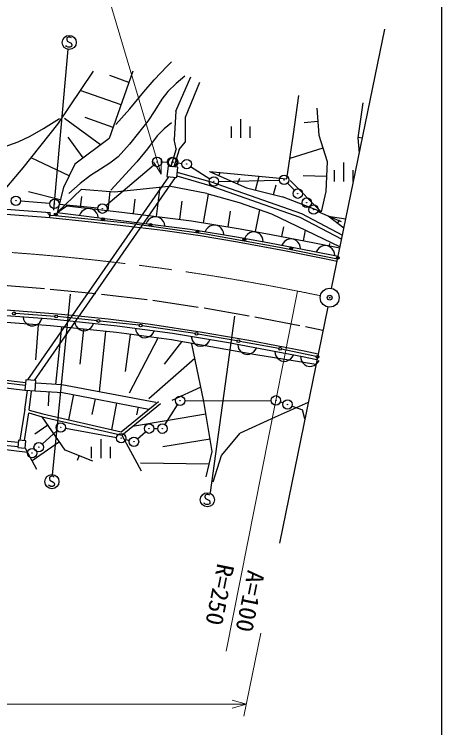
# Model space of a CAD drawing. Units: millimetres, scale not verified. Extents: x 40000 to 680000, y 20000 to 380000.
# Drawn here: x 533722 to 579000, y 243881 to 319438 of the extents above; entities that cross this region are included whole.
import ezdxf
from ezdxf.enums import TextEntityAlignment as Align

# ---------------------------------------------------------------- set-up
doc = ezdxf.new("R2010")
doc.units = ezdxf.units.MM
doc.header["$LTSCALE"] = 1000
doc.header["$PDMODE"] = 32
doc.header["$PDSIZE"] = 500
doc.linetypes.add('CHAIN', pattern=[18.5, 12, -1.5, 3.5, -1.5])
for name, color, linetype, lineweight in [('M-BGD', 7, 'Continuous', 25), ('M-BGD-EXST', 7, 'Continuous', 25), ('M-BMK', 2, 'CHAIN', 13), ('M-BMK-OTRS', 5, 'Continuous', 25), ('M-BMK-ROW', 30, 'Continuous', 25), ('M-BMK-SRVR', 3, 'Continuous', 25), ('M-STR-HTXT', 7, 'Continuous', 13), ('M-STR-STRC', 7, 'Continuous', 25), ('M-TTL-BAND', 7, 'Continuous', 25)]:
    doc.layers.add(name, color=color, linetype=linetype, lineweight=lineweight)
doc.layers.add('M-OTRS', color=6, linetype='Continuous')
doc.styles.add('ＭＳ ゴシック', font='')
doc.styles.get('ＭＳ ゴシック').set_extended_font_data('MS Gothic')

msp = doc.modelspace()

# ---------------------------------------------------------------- linework, layer by layer
at = {"layer": 'M-BGD'}
for p, q in [((538326, 307815), (542103, 313413)), ((546291, 313421), (543783, 306270)), ((545873, 312229), (543846, 312940)), ((550826, 309184), (552432, 312807)), ((553338, 312224), (551824, 308493)), ((545037, 309846), (540718, 311360)), ((563293, 306725), (563868, 310849)), ((570660, 310056), (570129, 306340)), ((550826, 309184), (550653, 306168)), ((565756, 309499), (565986, 306633)), ((542868, 305594), (539035, 308400)), ((544201, 307462), (541235, 308502)), ((551824, 308493), (551823, 305897)), ((557684, 308340), (557684, 306340)), ((534654, 303158), (538326, 307815)), ((556684, 307540), (556684, 306340)), ((558684, 307540), (558684, 306340)), ((565871, 308066), (564420, 307950)), ((541037, 304241), (539430, 306416)), ((543783, 306270), (540121, 303565)), ((550885, 305205), (550653, 306168)), ((562586, 302003), (563293, 306725)), ((565986, 306633), (566852, 303849)), ((570129, 306340), (570271, 304746)), ((570592, 306314), (570136, 306387)), ((551172, 305117), (551823, 305897)), ((550885, 305205), (550305, 303306)), ((551172, 305117), (550609, 303274)), ((566419, 305241), (562907, 304148)), ((539527, 302325), (535512, 304247)), ((566852, 303849), (566740, 300653)), ((532129, 300222), (534654, 303158)), ((540121, 303565), (538934, 301085)), ((550006, 303337), (549893, 302243)), ((551042, 303229), (550006, 303337)), ((550928, 302135), (551042, 303229)), ((568600, 303727), (568600, 301727)), ((549893, 302243), (550928, 302135)), ((550947, 302317), (554448, 301301)), ((550989, 302722), (554559, 301686)), ((554388, 302773), (558337, 301049)), ((554388, 302773), (562586, 302003)), ((555375, 302342), (555517, 302667)), ((559286, 300811), (559654, 302279)), ((566796, 302251), (564306, 302338)), ((567600, 302927), (567600, 301727)), ((569600, 302927), (569600, 301727)), ((550070, 302224), (535128, 280721)), ((550751, 302153), (535822, 280668)), ((554580, 301679), (564130, 298325)), ((557350, 301480), (557605, 302065)), ((566244, 298510), (562956, 301824)), ((538934, 301085), (538251, 298457)), ((538251, 298457), (540850, 300910)), ((540850, 300910), (544331, 300625)), ((544331, 300625), (550090, 301227)), ((548805, 298038), (549190, 301133)), ((554134, 300444), (550090, 301227)), ((554448, 301301), (563969, 297957)), ((558337, 301049), (562133, 300098)), ((561184, 300336), (561448, 301390)), ((538592, 299771), (535233, 300644)), ((540745, 298979), (540872, 300133)), ((543659, 298658), (543880, 300662)), ((553783, 297366), (554286, 300403)), ((554134, 300444), (557548, 299505)), ((566244, 298510), (562133, 300098)), ((566740, 300653), (566244, 298510)), ((546346, 298344), (546534, 299859)), ((551264, 297732), (551502, 299647)), ((557548, 299505), (560969, 298305)), ((532431, 298820), (537512, 298448)), ((538251, 298457), (539288, 299140)), ((538251, 298457), (545005, 297604)), ((539288, 299140), (545116, 298497)), ((540889, 298567), (540745, 298384)), ((541113, 298741), (540889, 298567)), ((541326, 298835), (541113, 298741)), ((541575, 298884), (541326, 298835)), ((541892, 298844), (541575, 298884)), ((542120, 298734), (541892, 298844)), ((542304, 298590), (542120, 298734)), ((542477, 298367), (542304, 298590)), ((545116, 298497), (552494, 297579)), ((556362, 296940), (556636, 298599)), ((559285, 296423), (559716, 298744)), ((565079, 299110), (565057, 299132)), ((532393, 298301), (537474, 297929)), ((537319, 298380), (537322, 298410)), ((537324, 298329), (537319, 298380)), ((537348, 298266), (537324, 298329)), ((537374, 298224), (537348, 298266)), ((537411, 298190), (537374, 298224)), ((537468, 298154), (537411, 298190)), ((537516, 298139), (537468, 298154)), ((537474, 297929), (537512, 298448)), ((537474, 297929), (541546, 297489)), ((537596, 298131), (537516, 298139)), ((538093, 298081), (537596, 298131)), ((546000, 297288), (538093, 298081)), ((540745, 298384), (540636, 298156)), ((542571, 298153), (542477, 298367)), ((542620, 297905), (542571, 298153)), ((548169, 297855), (547945, 297682)), ((548382, 297950), (548169, 297855)), ((548630, 298000), (548382, 297950)), ((548947, 297960), (548630, 298000)), ((549176, 297851), (548947, 297960)), ((549359, 297707), (549176, 297851)), ((549533, 297484), (549359, 297707)), ((560969, 298305), (568236, 294820)), ((563969, 297957), (568401, 295623)), ((564130, 298325), (568485, 296031)), ((568642, 296802), (566986, 298047)), ((566986, 298047), (568843, 297779)), ((541546, 297489), (546470, 296939)), ((545005, 297604), (552365, 296689)), ((553961, 296161), (546000, 297288)), ((546470, 296939), (549457, 296581)), ((547802, 297498), (547693, 297270)), ((547945, 297682), (547802, 297498)), ((549628, 297271), (549533, 297484)), ((549677, 297023), (549628, 297271)), ((552494, 297579), (557651, 296726)), ((554438, 296994), (554208, 296830)), ((554655, 297080), (554438, 296994)), ((554905, 297120), (554655, 297080)), ((555221, 297068), (554905, 297120)), ((555444, 296949), (555221, 297068)), ((555622, 296798), (555444, 296949)), ((567951, 297321), (568190, 297639)), ((549457, 296581), (553429, 296004)), ((552365, 296689), (557487, 295841)), ((554057, 296652), (553939, 296428)), ((554208, 296830), (554057, 296652)), ((555787, 296568), (555622, 296798)), ((555873, 296352), (555787, 296568)), ((555912, 296102), (555873, 296352)), ((557651, 296726), (560919, 296119)), ((558645, 296277), (558412, 296117)), ((558864, 296358), (558645, 296277)), ((559114, 296393), (558864, 296358)), ((559429, 296335), (559114, 296393)), ((559650, 296212), (559429, 296335)), ((559825, 296058), (559650, 296212)), ((562071, 295899), (562268, 296930)), ((564374, 295458), (564586, 296570)), ((553429, 296004), (557372, 295337)), ((561811, 294747), (553961, 296161)), ((557487, 295841), (560750, 295235)), ((558258, 295942), (558135, 295721)), ((558412, 296117), (558258, 295942)), ((559985, 295825), (559825, 296058)), ((560067, 295606), (559985, 295825)), ((560101, 295355), (560067, 295606)), ((560919, 296119), (565525, 295238)), ((562581, 295536), (562347, 295377)), ((562800, 295617), (562581, 295536)), ((563050, 295650), (562800, 295617)), ((563365, 295590), (563050, 295650)), ((563585, 295466), (563365, 295590)), ((563759, 295311), (563585, 295466)), ((557372, 295337), (562340, 294426)), ((560750, 295235), (565349, 294355)), ((567968, 293511), (561811, 294747)), ((562191, 295204), (562067, 294983)), ((562347, 295377), (562191, 295204)), ((563918, 295077), (563759, 295311)), ((563998, 294858), (563918, 295077)), ((564032, 294607), (563998, 294858)), ((565525, 295238), (568212, 294702)), ((565992, 294676), (565835, 294503)), ((566227, 294833), (565992, 294676)), ((566446, 294911), (566227, 294833)), ((566697, 294943), (566446, 294911)), ((567011, 294880), (566697, 294943)), ((567231, 294755), (567011, 294880)), ((567098, 294924), (567146, 295166)), ((567404, 294598), (567231, 294755)), ((562340, 294426), (566596, 293582)), ((565349, 294355), (568031, 293821)), ((565835, 294503), (565710, 294283)), ((567561, 294363), (567404, 294598)), ((567639, 294144), (567561, 294363)), ((567671, 293893), (567639, 294144)), ((566596, 293582), (567926, 293305)), ((529767, 288368), (533777, 288083)), ((533777, 288083), (538730, 287678)), ((537626, 287134), (529726, 287738)), ((538016, 287444), (533837, 287752)), ((534654, 287361), (534715, 287116)), ((536550, 286976), (536648, 287209)), ((544616, 286421), (537626, 287134)), ((542486, 286972), (538315, 287417)), ((538730, 287678), (543682, 287172)), ((543682, 287172), (548163, 286611)), ((537563, 286437), (529688, 287039)), ((534715, 287116), (534820, 286907)), ((534820, 286907), (535004, 286693)), ((535004, 286693), (535194, 286558)), ((535194, 286558), (535427, 286460)), ((535427, 286460), (535746, 286435)), ((535746, 286435), (535992, 286497)), ((536251, 286537), (535969, 282845)), ((535992, 286497), (536200, 286601)), ((536200, 286601), (536415, 286786)), ((536415, 286786), (536550, 286976)), ((544534, 285725), (537563, 286437)), ((540126, 286879), (540181, 286632)), ((540181, 286632), (540280, 286421)), ((540280, 286421), (540459, 286202)), ((541872, 286259), (542012, 286445)), ((542012, 286445), (542116, 286676)), ((546955, 286496), (542784, 286940)), ((550489, 285645), (544616, 286421)), ((552875, 285624), (547252, 286458)), ((548163, 286611), (553615, 285779)), ((538725, 286318), (538105, 280247)), ((540459, 286202), (540646, 286062)), ((540646, 286062), (540876, 285958)), ((541049, 286081), (540670, 282370)), ((540876, 285958), (541195, 285926)), ((541195, 285926), (541442, 285981)), ((541442, 285981), (541653, 286080)), ((541653, 286080), (541872, 286259)), ((543373, 285844), (542721, 279462)), ((550385, 284953), (544534, 285725)), ((546561, 286164), (546609, 285916)), ((546609, 285916), (546702, 285702)), ((546702, 285702), (546874, 285477)), ((548288, 285492), (548433, 285675)), ((548433, 285675), (548544, 285902)), ((556431, 284639), (550489, 285645)), ((553615, 285779), (558553, 284931)), ((545997, 285532), (545480, 281617)), ((548922, 285146), (545902, 279305)), ((546874, 285477), (547056, 285332)), ((547056, 285332), (547284, 285221)), ((547284, 285221), (547601, 285179)), ((547601, 285179), (547849, 285227)), ((547849, 285227), (548063, 285320)), ((548063, 285320), (548288, 285492)), ((559298, 283366), (550385, 284953)), ((552474, 285309), (552513, 285059)), ((552513, 285059), (552597, 284842)), ((557310, 284837), (553171, 285576)), ((554327, 284752), (554446, 284975)), ((558553, 284931), (564420, 283791)), ((551451, 284736), (549593, 282372)), ((553804, 278416), (552517, 284519)), ((552597, 284842), (552761, 284611)), ((552761, 284611), (552938, 284460)), ((552938, 284460), (553162, 284341)), ((553162, 284341), (553477, 284287)), ((553477, 284287), (553727, 284326)), ((553727, 284326), (553944, 284411)), ((553944, 284411), (554175, 284575)), ((554175, 284575), (554327, 284752)), ((564269, 283171), (556431, 284639)), ((557407, 284456), (557442, 284205)), ((557442, 284205), (557523, 283987)), ((561744, 284045), (557605, 284784)), ((557523, 283987), (557683, 283753)), ((557683, 283753), (557857, 283598)), ((557857, 283598), (558078, 283476)), ((558078, 283476), (558393, 283417)), ((558393, 283417), (558643, 283451)), ((558643, 283451), (558862, 283532)), ((558862, 283532), (559095, 283692)), ((559095, 283692), (559250, 283867)), ((559250, 283867), (559373, 284088)), ((564135, 282584), (559298, 283366)), ((561326, 283722), (561361, 283472)), ((561361, 283472), (561442, 283253)), ((565700, 283196), (562039, 283987)), ((563169, 283133), (563292, 283354)), ((564420, 283791), (565909, 283467)), ((552839, 282993), (547959, 278717)), ((561442, 283253), (561602, 283020)), ((561602, 283020), (561776, 282865)), ((561776, 282865), (561997, 282742)), ((561997, 282742), (562312, 282683)), ((562312, 282683), (562562, 282718)), ((562562, 282718), (562781, 282799)), ((562781, 282799), (563015, 282959)), ((563015, 282959), (563169, 283133)), ((564048, 283220), (564074, 282969)), ((564074, 282969), (564148, 282748)), ((565679, 282346), (564135, 282584)), ((564148, 282748), (564300, 282509)), ((565780, 282835), (564269, 283171)), ((565870, 282569), (566000, 282786)), ((564300, 282509), (564469, 282348)), ((564469, 282348), (564686, 282218)), ((564686, 282218), (564998, 282149)), ((564998, 282149), (565250, 282175)), ((565250, 282175), (565471, 282248)), ((565471, 282248), (565710, 282400)), ((565710, 282400), (565870, 282569)), ((534882, 280108), (529700, 280736)), ((534919, 280405), (529732, 281034)), ((534934, 280737), (534849, 279640)), ((536016, 280652), (534934, 280737)), ((535931, 279556), (536016, 280652)), ((538776, 280206), (535995, 280378)), ((529647, 280239), (534849, 279640)), ((534849, 279640), (535931, 279556)), ((534857, 277593), (535114, 279589)), ((548712, 278332), (538776, 280206)), ((553482, 279942), (550396, 278543)), ((535302, 277527), (535560, 279531)), ((535931, 279556), (538848, 279383)), ((537390, 279469), (537302, 277985)), ((538848, 279383), (547988, 277606)), ((539991, 279161), (539470, 276484)), ((542276, 278716), (541954, 277064)), ((544561, 278272), (544010, 275440)), ((545047, 275201), (549010, 278442)), ((545123, 274876), (549200, 278210)), ((554689, 273136), (553804, 278416)), ((564853, 278314), (561357, 276786)), ((534354, 274331), (534859, 277604)), ((535302, 277527), (536741, 277111)), ((546845, 277828), (546685, 277003)), ((534803, 274292), (535256, 277228)), ((535256, 277228), (536666, 276821)), ((539128, 273281), (536666, 276821)), ((536666, 276821), (545123, 274876)), ((536741, 277111), (545047, 275201)), ((554025, 277096), (546241, 275790)), ((561357, 276786), (557658, 275079)), ((537281, 275936), (535912, 274984)), ((555685, 272727), (557658, 275079)), ((526451, 274880), (534137, 274130)), ((526477, 274395), (534096, 273652)), ((534156, 274348), (534088, 273556)), ((534953, 274280), (534156, 274348)), ((534885, 273488), (534953, 274280)), ((542881, 274442), (542881, 272442)), ((545123, 274876), (547162, 271094)), ((554468, 274456), (549451, 273614)), ((534088, 273556), (534885, 273488)), ((538512, 274166), (535608, 272146)), ((541881, 273642), (541881, 272442)), ((543881, 273642), (543881, 272442)), ((534885, 273488), (536077, 271274)), ((542040, 272106), (539128, 273281)), ((554049, 270448), (554689, 273136)), ((540584, 272694), (540381, 272191)), ((554805, 269914), (555685, 272727)), ((554369, 271792), (547095, 271895))]:
    msp.add_line(p, q, dxfattribs=at)
for points in [[(529821, 315184), (529694, 313393), (529481, 311762), (529296, 310978), (528953, 310082), (528112, 308729), (527316, 307188), (527122, 306475), (527067, 305668), (527138, 305343), (527441, 304801), (527739, 304515), (528202, 304287), (528583, 304242), (529181, 304325), (531736, 305099), (534124, 305929), (535411, 306537), (536809, 307326), (538527, 308412)], [(544472, 307781), (545948, 309412), (547439, 311219), (548537, 312498), (549925, 313939), (550377, 314390)], [(551793, 312872), (550858, 312107), (550004, 311271), (549364, 310430), (548613, 309242), (547868, 308127), (546882, 306867), (545933, 305680), (544715, 304356), (543857, 303681), (542846, 303031), (541804, 302361), (540694, 301508), (539489, 300451)], [(550366, 307936), (549587, 307301), (548858, 306572), (547844, 305194), (546696, 303807), (543936, 300793)]]:
    msp.add_lwpolyline(points, dxfattribs=at)
for centre, radius in [((538108, 298230), 150), ((538108, 298230), 90), ((538108, 298230), 30), ((543124, 297727), 150), ((543124, 297727), 90), ((543124, 297727), 30), ((548135, 297138), 150), ((548135, 297138), 90), ((548135, 297138), 30), ((553125, 296431), 150), ((553125, 296431), 90), ((553125, 296431), 30), ((558097, 295569), 150), ((558097, 295569), 90), ((558097, 295569), 30), ((563056, 294650), 150), ((563056, 294650), 90), ((563056, 294650), 30), ((567997, 293658), 150), ((567997, 293658), 90), ((567997, 293658), 30), ((533687, 287763), 150), ((538166, 287432), 150), ((542635, 286956), 150), ((547104, 286480), 150), ((553023, 285602), 150), ((557458, 284811), 150), ((561892, 284019), 150), ((565847, 283164), 150)]:
    msp.add_circle(centre, radius, dxfattribs=at)
at = {"layer": 'M-BGD-EXST'}
for p, q in [((539304, 316934), (539274, 316754)), ((539274, 316754), (539334, 316604)), ((539484, 317024), (539304, 316934)), ((539334, 316604), (539754, 316364)), ((539604, 317024), (539484, 317024)), ((539724, 316994), (539604, 317024)), ((539784, 316934), (539724, 316994)), ((539244, 316034), (539184, 316124)), ((539424, 315944), (539244, 316034)), ((539634, 315944), (539424, 315944)), ((539784, 316034), (539634, 315944)), ((539754, 316364), (539814, 316214)), ((539814, 316214), (539784, 316034)), ((537905, 298687), (539444, 315750)), ((539633, 289811), (537750, 270645)), ((557040, 287460), (554465, 268796)), ((537650, 270518), (537470, 270428)), ((537770, 270518), (537650, 270518)), ((537890, 270488), (537770, 270518)), ((537470, 270428), (537440, 270248)), ((537440, 270248), (537500, 270098)), ((537500, 270098), (537920, 269858)), ((537950, 270428), (537890, 270488)), ((537920, 269858), (537980, 269708)), ((537410, 269528), (537350, 269618)), ((537590, 269438), (537410, 269528)), ((537800, 269438), (537590, 269438)), ((537950, 269528), (537800, 269438)), ((537980, 269708), (537950, 269528)), ((553940, 268502), (553910, 268322)), ((553910, 268322), (553970, 268172)), ((554120, 268592), (553940, 268502)), ((554240, 268592), (554120, 268592)), ((554360, 268562), (554240, 268592)), ((554420, 268502), (554360, 268562)), ((553880, 267602), (553820, 267692)), ((554060, 267512), (553880, 267602)), ((553970, 268172), (554390, 267932)), ((554270, 267512), (554060, 267512)), ((554420, 267602), (554270, 267512)), ((554390, 267932), (554450, 267782)), ((554450, 267782), (554420, 267602))]:
    msp.add_line(p, q, dxfattribs=at)
for centre in [(539544, 316454), (537710, 269948), (554180, 268022)]:
    msp.add_circle(centre, 750, dxfattribs=at)
at = {"layer": 'M-BMK'}
for centre, start, end in [((515229, 44872), 78.81488, 100.70685), ((515278, 44862), 78.25863, 78.82645)]:
    msp.add_arc(centre, 250000, start, end, dxfattribs=at)
at = {"layer": 'M-BMK-OTRS'}
for p, q in [((567331, 290405), (572960, 317865)), ((566930, 288446), (561801, 263426))]:
    msp.add_line(p, q, dxfattribs=at)
at = {"layer": 'M-BMK-ROW'}
for p, q in [((549352, 303795), (549932, 303792)), ((543437, 299177), (548471, 303473)), ((551039, 303705), (551489, 303642)), ((552406, 303305), (554451, 302000)), ((555372, 301742), (561800, 301886)), ((562653, 301543), (563397, 300797)), ((537474, 299399), (534396, 299648)), ((542559, 298902), (538470, 299309)), ((565891, 298558), (568349, 297492)), ((549683, 275976), (551020, 278085)), ((551787, 278509), (560934, 278546)), ((561906, 278382), (562198, 278279)), ((563141, 277946), (564251, 277554)), ((564503, 276607), (564251, 277554)), ((536684, 273926), (538278, 275354)), ((539143, 275600), (544559, 274633)), ((546779, 274492), (547625, 275229)), ((548503, 275556), (548916, 275555)), ((545533, 274410), (545921, 274300)), ((535115, 273026), (526995, 274035))]:
    msp.add_line(p, q, dxfattribs=at)
for centre, radius in [((548852, 303798), 500), ((548852, 303798), 20), ((550432, 303789), 500), ((550544, 303774), 500), ((550432, 303789), 20), ((550544, 303774), 20), ((551984, 303574), 500), ((551984, 303574), 20), ((554872, 301731), 500), ((562300, 301897), 500), ((554872, 301731), 20), ((562300, 301897), 20), ((563750, 300443), 500), ((533898, 299689), 500), ((563750, 300443), 20), ((564704, 299486), 500), ((533898, 299689), 20), ((537972, 299358), 500), ((537972, 299358), 20), ((543057, 298853), 500), ((564704, 299486), 20), ((565432, 298756), 500), ((543057, 298853), 20), ((565432, 298756), 20), ((551287, 278507), 500), ((561434, 278548), 500), ((551287, 278507), 20), ((561434, 278548), 20), ((562669, 278113), 500), ((562669, 278113), 20), ((538651, 275688), 500), ((548003, 275557), 500), ((549416, 275554), 500), ((538651, 275688), 20), ((545052, 274546), 500), ((548003, 275557), 20), ((549416, 275554), 20), ((545052, 274546), 20), ((546402, 274164), 500), ((536312, 273592), 500), ((536312, 273592), 20), ((546402, 274164), 20), ((535612, 272964), 500), ((535612, 272964), 20)]:
    msp.add_circle(centre, radius, dxfattribs=at)
at = {"layer": 'M-BMK-SRVR'}
for radius in [1000, 40]:
    msp.add_circle((567131, 289426), radius, dxfattribs=at)
at = {"layer": 'M-OTRS'}
msp.add_point((567131, 289426), dxfattribs=at)
at = {"layer": 'M-STR-HTXT'}
for p, q in [((549293, 302496), (542179, 326468)), ((549293, 302496), (548464, 303814)), ((549269, 304053), (549293, 302496)), ((563724, 290123), (556183, 251990)), ((559845, 253884), (558043, 245092)), ((468126, 246389), (558309, 246389)), ((556809, 246809), (558309, 246389)), ((558309, 246389), (556809, 245969))]:
    msp.add_line(p, q, dxfattribs=at)
at = {"layer": 'M-STR-STRC'}
for p, q in [((536922, 290353), (532087, 290740)), ((542357, 289828), (537530, 290300)), ((547788, 289186), (542971, 289761)), ((553193, 288398), (548398, 289109)), ((558593, 287483), (553821, 288298)), ((563970, 286448), (559218, 287365)), ((566415, 285934), (564585, 286322))]:
    msp.add_line(p, q, dxfattribs=at)
at = {"layer": 'M-TTL-BAND'}
msp.add_line((579000, 20000), (579000, 370000), dxfattribs=at)

# ---------------------------------------------------------------- texts
at = {"layer": 'M-STR-HTXT', "style": 'ＭＳ ゴシック', "width": 1.05}
for s, rotation, p in [('R=250', 258.7, (554708, 261472)), ('A=100', 258.5, (557924, 260759))]:
    msp.add_text(s, height=1833, rotation=rotation, dxfattribs=at).set_placement(p, align=Align.BOTTOM_LEFT)

doc.saveas('drawing.dxf')
